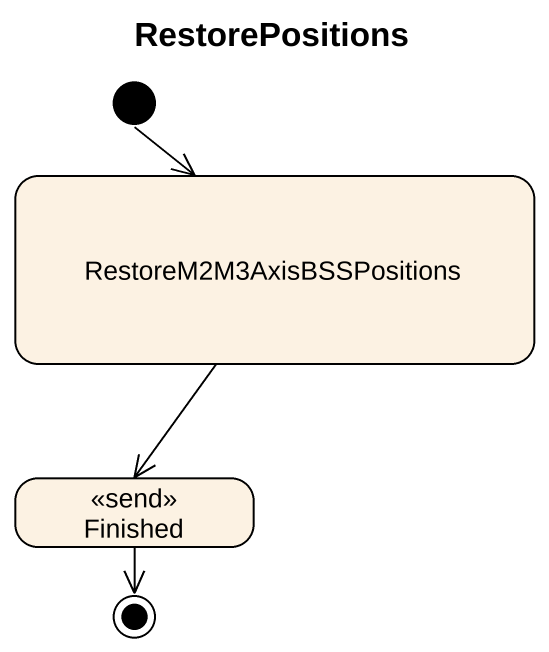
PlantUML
@startuml
title RestorePositions
hide empty description
state RestoreM2M3AxisBSSPositions
state Finished <<send>>
[*] --> RestoreM2M3AxisBSSPositions
RestoreM2M3AxisBSSPositions --> Finished
Finished --> [*]
@enduml
